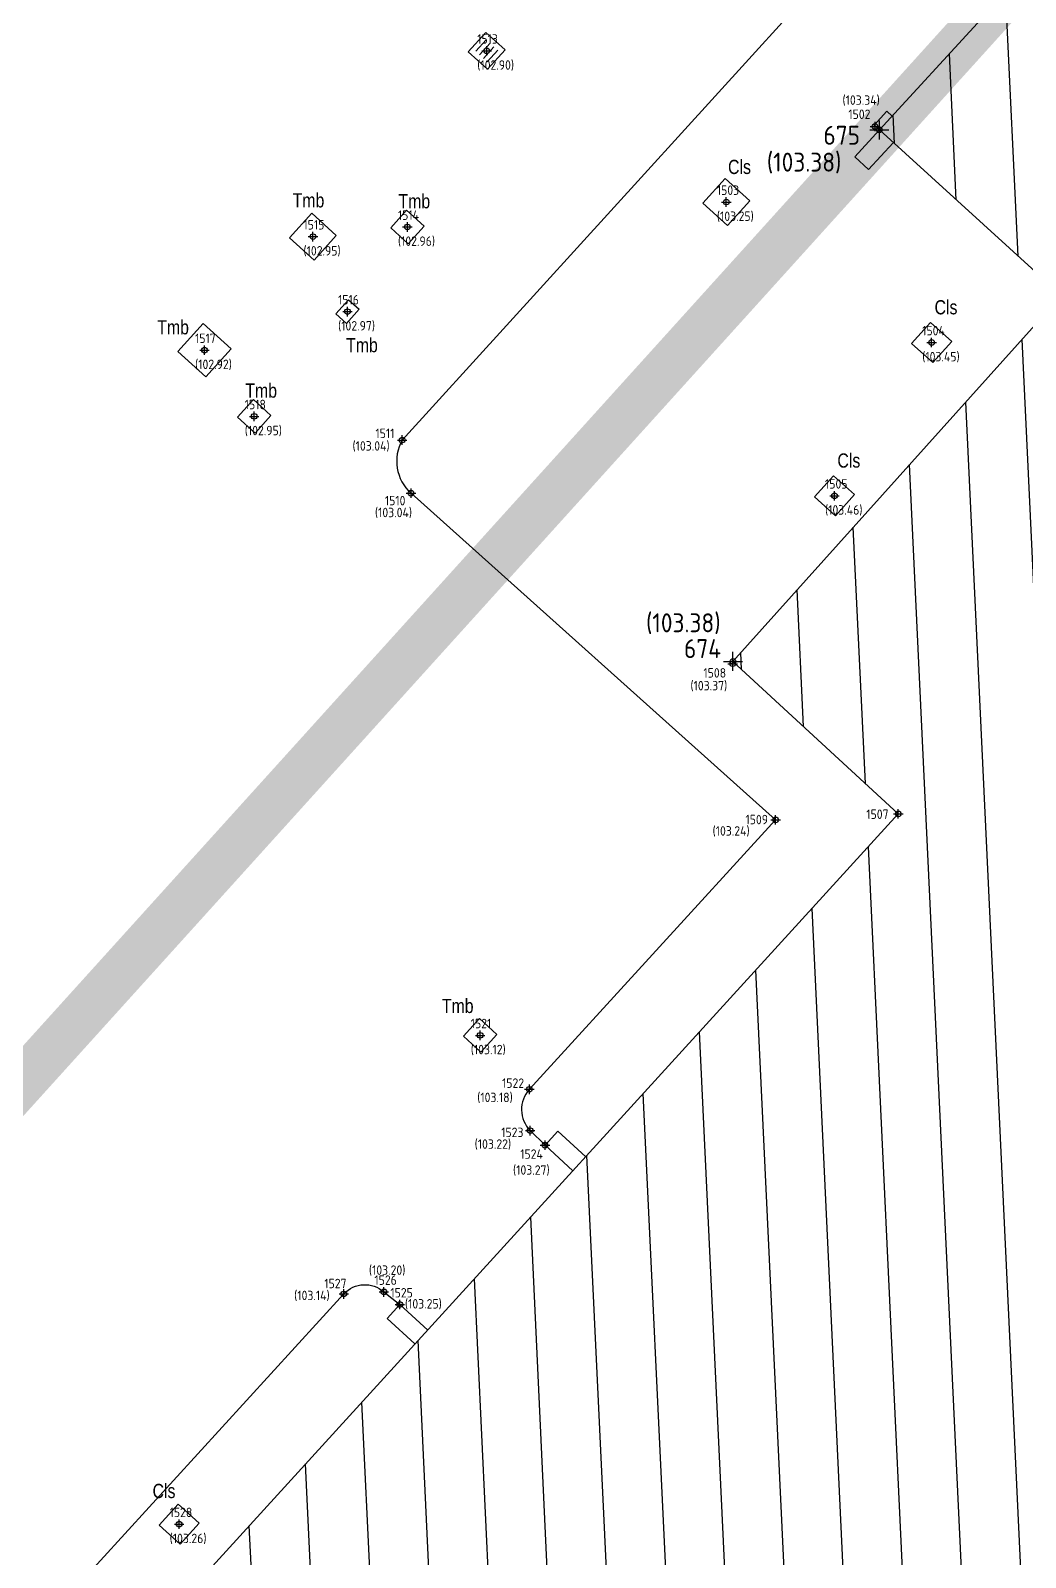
# Model space of a CAD drawing. Extents: x 9555 to 11275, y -8412 to -6382.
# Drawn here: x 10305.8 to 10326.83, y -8019.23 to -7986.96 of the extents above; entities that cross this region are included whole.
import ezdxf
from ezdxf.enums import TextEntityAlignment as Align

# ---------------------------------------------------------------- set-up
doc = ezdxf.new("R2010")
doc.units = 0
doc.header["$MEASUREMENT"] = 0
doc.header["$XCLIPFRAME"] = 2
doc.header["$PDMODE"] = 33
doc.header["$PDSIZE"] = 0.12
doc.linetypes.add('TRATTEGGIATA', pattern=[0.75, 0.5, -0.25])
doc.layers.get('0').update_dxf_attribs({"color": 53, "lineweight": 50})
for name, color, linetype in [('02_CAT', 7, 'Continuous'), ('GEI-Nome_P', 6, 'Continuous'), ('GEI-Punti', 7, 'Continuous'), ('Gei-Punti_3D', 3, 'Continuous'), ('GEI-Quote_P', 3, 'Continuous'), ('GEI-Simboli', 6, 'Continuous'), ('Immagine', 181, 'Continuous'), ('Ril-Aiuola_Retino', 85, 'Continuous'), ('Ril-Fabbr_Retino', 8, 'Continuous'), ('Ril-Strada', 4, 'Continuous'), ('Ril-Tomb_CADITOIA-Chiusino', 5, 'Continuous'), ('Ril-Tomb_CEMENTO-Cls', 5, 'Continuous'), ('Ril-Tombino', 5, 'Continuous')]:
    doc.layers.add(name, color=color, linetype=linetype)
doc.layers.add('Gei-Nome_p(OFF)', color=251, linetype='Continuous', plot=False)
doc.layers.add('Ril-Fabbr', color=9, linetype='Continuous', lineweight=30)
doc.layers.add('x Area Rilievo', color=1, linetype='Continuous', lineweight=15)
doc.styles.add('HELVLA', font='helvl', dxfattribs={"width": 0.8})
doc.styles.get("Standard").update_dxf_attribs({"font": 'isocp.shx'})
picture_1 = doc.add_image_def('image2.png', size_in_pixel=(4950, 3510))
picture_2 = doc.add_image_def('image3.png', size_in_pixel=(3510, 4950))

# ---------------------------------------------------------------- blocks, each defined once
blk = doc.blocks.new('TCa-a')
at = {"layer": 'Ril-Tomb_CADITOIA-Chiusino'}
for p, q in [((-0.15, 0.15), (0.15, 0.15)), ((-0.15, 0.05), (0.15, 0.05)), ((-0.15, -0.05), (0.15, -0.05)), ((-0.15, -0.15), (0.15, -0.15))]:
    blk.add_line(p, q, dxfattribs=at)
blk.add_lwpolyline([(-0.25, -0.25), (0.25, -0.25), (0.25, 0.25), (-0.25, 0.25)], close=True, dxfattribs=at)
blk = doc.blocks.new('-Fgl. 957E Estratto Foglio Intero_PostFR2')
at = {"layer": 'Immagine'}
image = blk.add_image(picture_1, insert=(9917.284, -8422.509), size_in_units=(838.183, 594.348), rotation=0.00109, dxfattribs=at)
image.set_boundary_path([(308.756, 193.629), (4680.161, 3410.458)])
image.dxf.flags = 15
blk = doc.blocks.new('-Fgl. 958 Estratto Foglio Intero_PostFR3')
at = {"layer": 'Immagine'}
image = blk.add_image(picture_2, insert=(9716.786, -8308.175), size_in_units=(1485.814, 2095.379), rotation=-0.001044, dxfattribs=at)
image.set_boundary_path([(486.986, 415.0435), (2987.88, 4584.8433)])
image.dxf.flags = 15
blk = doc.blocks.new('- Fogli_Unione (Estratti_20043_SpostatoComeAll.957E_SuRIL_PostFR1-FR2-FR3 (2021-02-08)')
for name in ['-Fgl. 958 Estratto Foglio Intero_PostFR3', '-Fgl. 957E Estratto Foglio Intero_PostFR2']:
    blk.add_blockref(name, (0, 0))
blk = doc.blocks.new('2493-1_PostFRAZ')
at = {"layer": '02_CAT'}
blk.add_blockref('- Fogli_Unione (Estratti_20043_SpostatoComeAll.957E_SuRIL_PostFR1-FR2-FR3 (2021-02-08)', (2.401, 6.764), dxfattribs=at)

msp = doc.modelspace()

# ---------------------------------------------------------------- hatches: boundary and pattern name
at = {"layer": 'Ril-Aiuola_Retino'}
h = msp.add_hatch(dxfattribs=at)
h.set_pattern_fill('TEXTURE', color=256, scale=2, angle=90, style=0)
h.set_pattern_definition([(90, (-0.96, 1.44), (-1.52, 0.88), [0.08, -1.34, 0.06, -0.58, 0.12, -1.42]), (100, (-1.78, 1.06), (-1.90229523, 0.5378409), [0.14, -0.34, 0.18, -1.06, 0.1, -1.32]), (110, (-1.14, 0.86), (-1.47317502, 0.88980636), [0.16, -1.1, 0.14, -0.82, 0.1, -0.64]), (120, (-1.02, 1.44), (-1.69367912, -0.14646171), [0.1, -0.66, 0.08, -0.98, 0.06, -1.3]), (130, (-1.46, 0.88), (-1.442469036, 0.22557278), [0.08, -0.88, 0.06, -0.56, 0.16, -1.02]), (140, (-0.74, 1.18), (-1.57155663, -0.53498576), [0.04, -0.74, 0.1, -1.22, 0.12, -0.62]), (150, (-0.88, 1.24), (-1.49138439, -0.66315353), [0.1, -0.82, 0.04, -0.96, 0.08, -0.74]), (160, (-0.64, 1.02), (-1.43724565, -0.73261513), [0.06, -0.38, 0.12, -0.64, 0.08, -0.88]), (170, (-1.82, 1.12), (-1.09812967, -1.39043563), [0.14, -0.88, 0.06, -1.04, 0.12, -0.98]), (180, (-0.96, 1.24), (-0.74, -1.76), [0.12, -0.62, 0.08, -1.22, 0.04, -1.24]), (190, (-1.58, 0.92), (-0.96763527, -1.65314306), [0.14, -0.78, 0.12, -0.64, 0.14, -1.46]), (200, (-0.44, 0.78), (-0.54460759, -1.60293561), [0.16, -0.52, 0.08, -1.06, 0.12, -1.16]), (210, (-0.68, 0.24), (-0.18994845, -1.91099963), [0.1, -1.34, 0.12, -0.62, 0.14, -0.82]), (220, (-0.24, 0.68), (-0.47510721, -1.86071845), [0.06, -0.44, 0.08, -0.86, 0.16, -1.12]), (230, (-1.84, 0.08), (0.22803792, -1.47064568), [0.12, -0.72, 0.14, -0.62, 0.08, -0.84]), (240, (-0.12, 1.74), (0.80511506, -1.36549981), [0.08, -0.56, 0.16, -1.24, 0.14, -1.14]), (250, (-1.24, 0.42), (1.08285793, -1.58600716), [0.12, -0.84, 0.1, -0.76, 0.08, -1.22]), (260, (-0.76, 0.54), (1.12748777, -1.43762698), [0.18, -0.66, 0.12, -0.9, 0.16, -0.88])])
edge = h.paths.add_edge_path()
edge.add_line((10259.412, -8036.155), (10258.58, -8032.197))
edge.add_line((10258.58, -8032.197), (10239.684, -8052.804))
edge.add_arc((10242.749, -8046.806), 6.736, 242.9394, 268.5251)
edge.add_arc((10242.603, -8051.457), 2.083, 269.245, 315.7879)
edge.add_line((10244.096, -8052.909), (10259.412, -8036.155))
h.paths.add_polyline_path([(10251.447, -8041.591), (10251.109, -8041.959), (10250.74, -8041.621), (10251.078, -8041.253)], flags=16)
h.paths.add_polyline_path([(10245.366, -8049.14), (10245.661, -8049.41), (10245.39, -8049.705), (10245.095, -8049.435)], flags=16)
h.paths.add_polyline_path([(10244.65, -8049.772), (10245.092, -8050.178), (10244.687, -8050.62), (10244.244, -8050.215)], flags=16)
h.paths.add_polyline_path([(10269.441, -8025.245), (10266.977, -8022.999), (10262.341, -8028.09), (10266.226, -8028.752)])
edge = h.paths.add_edge_path()
edge.add_line((10271.388, -8020.3), (10261.139, -8010.739))
edge.add_line((10261.139, -8010.739), (10259.425, -8012.59))
edge.add_line((10259.425, -8012.59), (10271.136, -8023.438))
edge.add_arc((10269.751, -8021.748), 2.186, 309.3456, 401.473)
edge = h.paths.add_edge_path(flags=16)
edge.add_arc((10267.614, -8017.747), 0.0997, 0, 360)
edge = h.paths.add_edge_path(flags=17)
edge.add_arc((10255.088, -8012.547), 5.501, 56.9025, 77.9168)
edge.add_arc((10254.218, -8016.742), 9.785, 78.0771, 113.6808)
edge.add_line((10250.288, -8007.78), (10254.967, -8012.046))
edge.add_line((10254.967, -8012.046), (10256.742, -8010.105))
edge.add_line((10256.742, -8010.105), (10258.471, -8011.706))
edge.add_line((10258.471, -8011.706), (10260.199, -8009.84))
edge.add_line((10260.199, -8009.84), (10258.092, -8007.938))
h.paths.add_polyline_path([(10256.146, -8008.484), (10255.843, -8008.817), (10255.51, -8008.513), (10255.813, -8008.181)], flags=16)
edge = h.paths.add_edge_path()
edge.add_line((10298.967, -7983.808), (10298.738, -7984.06))
edge.add_line((10298.738, -7984.06), (10298.664, -7983.992))
edge.add_line((10298.664, -7983.992), (10292.912, -7990.377))
edge.add_line((10292.912, -7990.377), (10292.765, -7990.243))
edge.add_arc((10292.597, -7990.428), 0.25, 0, 47.8061, ccw=False)
edge.add_arc((10292.597, -7990.428), 0.25, 329.4094, 360, ccw=False)
edge.add_line((10292.812, -7990.556), (10297.291, -7994.822))
edge.add_line((10297.291, -7994.822), (10303.543, -7987.959))
edge.add_line((10303.543, -7987.959), (10298.967, -7983.808))
h.paths.add_polyline_path([(10299.539, -7989.409), (10300.856, -7990.634), (10299.543, -7992.025), (10298.237, -7990.809)], flags=16)
h.paths.add_polyline_path([(10321.783, -7967.974), (10317.067, -7963.766), (10301.474, -7980.912), (10301.547, -7980.979), (10301.318, -7981.23), (10305.91, -7985.369)])
edge = h.paths.add_edge_path()
edge.add_line((10265.277, -8002.447), (10265.209, -8002.52))
edge.add_line((10265.209, -8002.52), (10264.769, -8002.112))
edge.add_line((10264.769, -8002.112), (10261.848, -7999.404))
edge.add_line((10261.848, -7999.404), (10261.408, -7998.997))
edge.add_line((10261.408, -7998.997), (10261.476, -7998.923))
edge.add_line((10261.476, -7998.923), (10203.356, -7945.796))
edge.add_line((10203.356, -7945.796), (10203.086, -7946.743))
edge.add_line((10203.086, -7946.743), (10229.533, -7971.164))
edge.add_line((10229.533, -7971.164), (10245.964, -7986.219))
edge.add_line((10245.964, -7986.219), (10278.103, -8015.665))
edge.add_line((10278.103, -8015.665), (10286.373, -8006.762))
edge.add_line((10286.373, -8006.762), (10294.32, -7998.079))
edge.add_line((10294.32, -7998.079), (10289.941, -7993.688))
edge.add_arc((10289.793, -7993.486), 0.25, 227.8061, 306.1824, ccw=False)
edge.add_line((10289.625, -7993.671), (10289.772, -7993.804))
edge.add_line((10289.772, -7993.804), (10274.261, -8010.621))
edge.add_line((10274.261, -8010.621), (10273.965, -8010.352))
edge.add_line((10273.965, -8010.352), (10265.277, -8002.447))
edge = h.paths.add_edge_path(flags=16)
edge.add_arc((10242.302, -7981.911), 0.275, 0, 360)
edge = h.paths.add_edge_path(flags=17)
edge.add_line((10245.063, -7987.204), (10228.629, -7972.147))
edge.add_line((10228.629, -7972.147), (10203.796, -7949.214))
edge.add_arc((10217.172, -7941.37), 15.506, 210.3867, 217.4529)
edge.add_arc((10284.775, -7889.585), 100.664, 217.45291, 226.92031)
edge.add_line((10216.02, -7963.11), (10256.194, -7999.736))
edge.add_arc((10258.521, -7997.012), 3.583, 229.4939, 286.5396)
edge.add_line((10259.541, -8000.447), (10245.063, -7987.204))
edge = h.paths.add_edge_path(flags=16)
edge.add_arc((10253.58, -7995.958), 0.0997, 0, 360)
edge = h.paths.add_edge_path(flags=16)
edge.add_arc((10239.705, -7983.99), 0.35, 0, 360)
edge = h.paths.add_edge_path(flags=16)
edge.add_arc((10235.478, -7979.727), 0.15, 0, 360)
edge = h.paths.add_edge_path(flags=16)
edge.add_arc((10226.397, -7971.227), 0.225, 0, 360)
edge = h.paths.add_edge_path()
edge.add_arc((10267.197, -8005.311), 3.293, 165.3934, 214.5854)
edge.add_line((10264.485, -8007.18), (10274.383, -8016.541))
edge.add_arc((10275.946, -8013.899), 3.069, 239.3866, 294.7973)
edge.add_line((10277.233, -8016.685), (10264.01, -8004.48))
edge = h.paths.add_edge_path(flags=16)
edge.add_arc((10283.226, -8008.306), 0.6, 0, 360)
edge = h.paths.add_edge_path(flags=16)
edge.add_arc((10287.244, -8003.766), 0.6, 0, 360)
edge = h.paths.add_edge_path(flags=16)
edge.add_arc((10291.381, -7999.305), 0.6, 0, 360)
edge = h.paths.add_edge_path(flags=16)
edge.add_arc((10279.209, -8012.596), 0.6, 0, 360)
edge = h.paths.add_edge_path(flags=16)
edge.add_arc((10297.523, -7992.39), 0.6, 0, 360)
edge = h.paths.add_edge_path(flags=16)
edge.add_arc((10301.119, -7988.404), 0.6, 0, 360)
edge = h.paths.add_edge_path(flags=16)
edge.add_arc((10306.932, -7982.266), 0.6, 0, 360)
edge = h.paths.add_edge_path(flags=16)
edge.add_arc((10311.158, -7977.496), 0.6, 0, 360)
edge = h.paths.add_edge_path(flags=16)
edge.add_arc((10314.631, -7973.577), 0.6, 0, 360)
edge = h.paths.add_edge_path(flags=16)
edge.add_arc((10318.126, -7969.779), 0.6, 0, 360)
edge = h.paths.add_edge_path(flags=16)
edge.add_arc((10271.227, -8021.324), 0.6, 0, 360)
edge = h.paths.add_edge_path(flags=16)
edge.add_arc((10269.36, -8020.259), 0.6, 0, 360)
edge = h.paths.add_edge_path(flags=16)
edge.add_arc((10266.486, -8018.28), 0.6, 0, 360)
edge = h.paths.add_edge_path(flags=16)
edge.add_arc((10264.35, -8016.074), 0.6, 0, 360)
edge = h.paths.add_edge_path(flags=16)
edge.add_arc((10261.819, -8013.684), 0.6, 0, 360)
edge = h.paths.add_edge_path(flags=16)
edge.add_arc((10267.109, -8026.531), 0.6, 0, 360)
edge = h.paths.add_edge_path(flags=16)
edge.add_arc((10257.404, -8037.193), 0.6, 0, 360)
edge = h.paths.add_edge_path(flags=16)
edge.add_arc((10254.365, -8039.794), 0.6, 0, 360)
edge = h.paths.add_edge_path(flags=16)
edge.add_arc((10251.861, -8043.163), 0.6, 0, 360)
edge = h.paths.add_edge_path(flags=16)
edge.add_arc((10249.294, -8046.035), 0.6, 0, 360)
edge = h.paths.add_edge_path(flags=16)
edge.add_arc((10246.43, -8048.732), 0.6, 0, 360)
edge = h.paths.add_edge_path(flags=16)
edge.add_arc((10243.91, -8051.959), 0.6, 0, 360)
edge = h.paths.add_edge_path(flags=16)
edge.add_arc((10215.129, -7960.564), 0.0997, 0, 360)
edge = h.paths.add_edge_path(flags=16)
edge.add_arc((10232.68, -7976.833), 0.0997, 0, 360)
h.paths.add_polyline_path([(10309.344, -7979.167), (10309.838, -7979.582), (10308.79, -7980.78), (10308.305, -7980.356)], flags=16)
h.paths.add_polyline_path([(10310.819, -7971.025), (10311.278, -7971.412), (10310.874, -7971.89), (10310.415, -7971.503)], flags=16)
h.paths.add_polyline_path([(10320.934, -7967.544), (10321.416, -7967.972), (10320.336, -7969.142), (10319.863, -7968.704)], flags=16)
h.paths.add_polyline_path([(10253.409, -7996.504), (10253.173, -7996.762), (10252.914, -7996.527), (10253.15, -7996.268)], flags=16)
h.paths.add_polyline_path([(10274.479, -8011.144), (10274.183, -8010.874), (10273.813, -8011.281), (10274.109, -8011.55)], flags=16)
h.paths.add_polyline_path([(10274.51, -8010.548), (10275.024, -8011.023), (10275.499, -8010.508), (10274.984, -8010.034)], flags=16)
h.paths.add_polyline_path([(10310.453, -7978.784), (10310.157, -7978.515), (10309.787, -7978.922), (10310.083, -7979.191)], flags=16)
h.paths.add_polyline_path([(10311.015, -7979.556), (10310.719, -7979.287), (10310.349, -7979.694), (10310.645, -7979.963)], flags=16)
h.paths.add_polyline_path([(10310.776, -7972.084), (10311.22, -7972.488), (10311.624, -7972.044), (10311.18, -7971.64)], flags=16)
h.paths.add_polyline_path([(10309.729, -7972.048), (10310.247, -7972.519), (10310.718, -7972.002), (10310.2, -7971.531)], flags=16)
at = {"layer": 'Ril-Fabbr_Retino'}
h = msp.add_hatch(dxfattribs=at)
h.set_pattern_fill('ANSI31', color=256, scale=10, angle=47.7, style=2)
edge = h.paths.add_edge_path()
edge.add_line((10305.386, -8054.479), (10290.308, -8040.666))
edge.add_line((10290.308, -8040.666), (10263.029, -8070.6))
edge.add_line((10263.029, -8070.6), (10259.523, -8067.448))
edge.add_line((10259.523, -8067.448), (10252.452, -8075.052))
edge.add_line((10252.452, -8075.052), (10248.671, -8071.632))
edge.add_line((10248.671, -8071.632), (10237.968, -8083.327))
edge.add_line((10237.968, -8083.327), (10271.854, -8114.233))
edge.add_line((10271.854, -8114.233), (10368.885, -8009.057))
edge.add_line((10368.885, -8009.057), (10334.494, -7977.361))
edge.add_line((10334.494, -7977.361), (10323.743, -7989.061))
edge.add_line((10323.743, -7989.061), (10327.592, -7992.561))
edge.add_line((10327.592, -7992.561), (10320.648, -8000.292))
edge.add_line((10320.648, -8000.292), (10324.144, -8003.516))
edge.add_line((10324.144, -8003.516), (10296.805, -8033.49))
edge.add_line((10296.805, -8033.49), (10312.054, -8047.115))
edge.add_line((10305.364, -8054.458), (10310.811, -8048.501))
edge.add_line((10310.811, -8048.501), (10312.054, -8047.115))

# ---------------------------------------------------------------- linework, layer by layer
at = {"layer": 'Gei-Nome_p(OFF)'}
msp.add_point((10320.642, -8000.342), dxfattribs=at)
at = {"layer": 'GEI-Punti'}
for p in [(10315.442, -7987.389), (10323.652, -7988.988), (10323.743, -7989.061), (10320.508, -7990.585), (10311.769, -7991.316), (10313.765, -7991.112), (10312.5, -7992.901), (10324.849, -7993.553), (10309.477, -7993.715), (10310.527, -7995.114), (10313.656, -7995.615), (10313.842, -7996.738), (10322.795, -7996.792), (10320.648, -8000.292), (10321.55, -8003.642), (10324.144, -8003.516), (10315.305, -8008.196), (10316.344, -8009.337), (10316.363, -8010.21), (10316.675, -8010.518), (10312.422, -8013.662), (10313.269, -8013.619), (10313.606, -8013.886), (10308.94, -8018.528)]:
    msp.add_point(p, dxfattribs=at)
at = {"layer": 'Gei-Punti_3D'}
for p in [(10315.442, -7987.389, 102.897), (10323.652, -7988.988, 103.341), (10323.743, -7989.061, 103.383), (10320.508, -7990.585, 103.25), (10311.769, -7991.316, 102.95), (10313.765, -7991.112, 102.962), (10312.5, -7992.901, 102.969), (10324.849, -7993.553, 103.453), (10309.477, -7993.715, 102.92), (10310.527, -7995.114, 102.948), (10313.656, -7995.615, 103.037), (10313.842, -7996.738, 103.039), (10322.795, -7996.792, 103.46), (10320.642, -8000.342, 103.366), (10320.648, -8000.292, 103.379), (10321.55, -8003.642, 103.236), (10315.305, -8008.196, 103.123), (10316.344, -8009.337, 103.179), (10316.363, -8010.21, 103.224), (10316.675, -8010.518, 103.268), (10312.422, -8013.662, 103.142), (10313.269, -8013.619, 103.199), (10313.606, -8013.886, 103.249), (10308.94, -8018.528, 103.262)]:
    msp.add_point(p, dxfattribs=at)
at = {"layer": 'GEI-Simboli'}
for p, q in [((10315.342, -7987.389), (10315.542, -7987.389)), ((10315.442, -7987.489), (10315.442, -7987.289)), ((10323.543, -7989.061), (10323.943, -7989.061)), ((10323.552, -7988.988), (10323.752, -7988.988)), ((10323.652, -7989.088), (10323.652, -7988.888)), ((10323.743, -7989.261), (10323.743, -7988.861)), ((10320.408, -7990.585), (10320.608, -7990.585)), ((10320.508, -7990.685), (10320.508, -7990.485)), ((10313.765, -7991.212), (10313.765, -7991.012)), ((10311.668, -7991.316), (10311.869, -7991.316)), ((10311.769, -7991.416), (10311.769, -7991.216)), ((10313.665, -7991.112), (10313.865, -7991.112)), ((10312.4, -7992.901), (10312.6, -7992.901)), ((10312.5, -7993.001), (10312.5, -7992.801)), ((10309.477, -7993.815), (10309.477, -7993.615)), ((10324.749, -7993.553), (10324.949, -7993.553)), ((10324.849, -7993.653), (10324.849, -7993.453)), ((10309.377, -7993.715), (10309.577, -7993.715)), ((10310.427, -7995.114), (10310.627, -7995.114)), ((10310.527, -7995.214), (10310.527, -7995.014)), ((10313.656, -7995.715), (10313.656, -7995.515)), ((10313.557, -7995.615), (10313.756, -7995.615)), ((10313.742, -7996.738), (10313.942, -7996.738)), ((10313.842, -7996.838), (10313.842, -7996.638)), ((10322.695, -7996.792), (10322.895, -7996.792)), ((10322.795, -7996.892), (10322.795, -7996.692)), ((10320.448, -8000.292), (10320.848, -8000.292)), ((10320.542, -8000.342), (10320.742, -8000.342)), ((10320.642, -8000.442), (10320.642, -8000.242)), ((10320.648, -8000.493), (10320.648, -8000.092)), ((10321.55, -8003.742), (10321.55, -8003.542)), ((10324.044, -8003.516), (10324.244, -8003.516)), ((10324.144, -8003.616), (10324.144, -8003.416)), ((10321.45, -8003.642), (10321.65, -8003.642)), ((10315.305, -8008.296), (10315.305, -8008.096)), ((10315.205, -8008.196), (10315.405, -8008.196)), ((10316.244, -8009.337), (10316.444, -8009.337)), ((10316.344, -8009.437), (10316.344, -8009.237)), ((10316.263, -8010.21), (10316.463, -8010.21)), ((10316.363, -8010.31), (10316.363, -8010.11)), ((10316.575, -8010.518), (10316.775, -8010.518)), ((10316.675, -8010.618), (10316.675, -8010.418)), ((10312.422, -8013.762), (10312.422, -8013.562)), ((10313.169, -8013.619), (10313.369, -8013.619)), ((10313.269, -8013.719), (10313.269, -8013.519)), ((10312.322, -8013.662), (10312.522, -8013.662)), ((10313.506, -8013.886), (10313.706, -8013.886)), ((10313.606, -8013.986), (10313.606, -8013.787)), ((10308.94, -8018.628), (10308.94, -8018.428)), ((10308.84, -8018.528), (10309.04, -8018.528))]:
    msp.add_line(p, q, dxfattribs=at)
at = {"layer": 'Ril-Fabbr'}
msp.add_lwpolyline([(10305.386, -8054.479), (10290.308, -8040.666), (10263.029, -8070.6), (10259.523, -8067.448), (10252.452, -8075.052), (10248.671, -8071.632), (10237.968, -8083.327), (10271.854, -8114.233), (10368.885, -8009.057), (10334.494, -7977.361), (10323.743, -7989.061), (10327.592, -7992.561), (10320.648, -8000.292), (10324.144, -8003.516), (10296.805, -8033.49), (10312.054, -8047.115)], dxfattribs=at)
at = {"layer": 'Ril-Fabbr', "color": 7}
for points in [[(10323.743, -7989.061), (10323.632, -7988.96), (10323.903, -7988.665), (10324.013, -7988.767)], [(10324.037, -7989.332), (10323.516, -7989.899), (10323.222, -7989.628), (10323.743, -7989.061)], [(10317.266, -8011.057), (10316.675, -8010.518), (10316.945, -8010.222), (10317.536, -8010.761)], [(10313.925, -8014.719), (10313.336, -8014.182), (10313.606, -8013.886), (10314.195, -8014.424)]]:
    msp.add_lwpolyline(points, dxfattribs=at)
at = {"layer": 'Ril-Strada'}
for points in [[(10327.478, -7984.803), (10325.826, -7983.329, 0.358573), (10324.681, -7983.495), (10313.656, -7995.615, 0.352121), (10313.842, -7996.738), (10321.55, -8003.642), (10316.344, -8009.337, 0.400966), (10316.363, -8010.21), (10316.675, -8010.518)], [(10306.546, -8021.59), (10306.205, -8021.269, -0.356634), (10306.251, -8020.425), (10312.422, -8013.662, -0.410835), (10313.269, -8013.619), (10313.606, -8013.886)]]:
    msp.add_lwpolyline(points, format="xyb", dxfattribs=at)
at = {"layer": 'Ril-Tomb_CEMENTO-Cls'}
for points in [[(10320.013, -7990.612), (10320.534, -7991.08), (10321.002, -7990.559), (10320.481, -7990.091)], [(10324.425, -7993.576), (10324.871, -7993.977), (10325.272, -7993.531), (10324.826, -7993.13)], [(10322.371, -7996.815), (10322.818, -7997.216), (10323.219, -7996.769), (10322.772, -7996.368)], [(10308.516, -8018.547), (10308.959, -8018.952), (10309.363, -8018.509), (10308.92, -8018.104)]]:
    msp.add_lwpolyline(points, close=True, dxfattribs=at)
at = {"layer": 'Ril-Tombino'}
for points in [[(10311.274, -7991.34), (10311.792, -7991.811), (10312.263, -7991.293), (10311.745, -7990.822)], [(10313.412, -7991.129), (10313.782, -7991.465), (10314.118, -7991.095), (10313.749, -7990.759)], [(10312.52, -7992.652), (10312.744, -7992.851), (10312.479, -7993.15), (10312.254, -7992.951)], [(10308.912, -7993.742), (10309.504, -7994.28), (10310.042, -7993.688), (10309.45, -7993.15)], [(10310.174, -7995.13), (10310.544, -7995.467), (10310.88, -7995.097), (10310.51, -7994.761)], [(10314.952, -8008.211), (10315.321, -8008.549), (10315.659, -8008.181), (10315.29, -8007.843)]]:
    msp.add_lwpolyline(points, close=True, dxfattribs=at)
at = {"layer": 'x Area Rilievo', "linetype": 'TRATTEGGIATA', "lineweight": 0, "ltscale": 10, "const_width": 1}
msp.add_lwpolyline([(10561.071, -7840.391), (10415.946, -7709.147), (10326.96, -7738.791), (10288.996, -7748.932), (10283.895, -7766.399), (10280.736, -7779.083), (10263.249, -7802.296), (10149.988, -7927.536), (10182.712, -7957.129), (10084.037, -8066.241), (10054.064, -8039.135), (10024.505, -8071.821), (10019.775, -8077.051), (10070.409, -8122.842), (10149.878, -8034.968), (10222.804, -8100.918), (10229.342, -8093.529), (10229.342, -8093.529), (10397.888, -7907.157), (10402.978, -7911.76), (10454.44, -7958.3)], close=True, dxfattribs=at)

# ---------------------------------------------------------------- block references
at = {"layer": '02_CAT'}
msp.add_blockref('2493-1_PostFRAZ', (0, 0), dxfattribs=at)
at = {"layer": 'Ril-Tomb_CADITOIA-Chiusino', "xscale": 1.1, "yscale": 1.1, "zscale": 1.1, "rotation": 227.701713931509}
msp.add_blockref('TCa-a', (10315.442, -7987.389), dxfattribs=at)

# ---------------------------------------------------------------- texts
at = {"layer": 'GEI-Nome_P'}
for s, height, p in [('1513', 0.2, (10315.242, -7987.239)), ('1502', 0.2, (10323.088, -7988.83)), ('675', 0.4, (10322.561, -7989.374)), ('1503', 0.2, (10320.308, -7990.435)), ('1515', 0.2, (10311.568, -7991.166)), ('1514', 0.2, (10313.565, -7990.962)), ('1516', 0.2, (10312.3, -7992.751)), ('1504', 0.2, (10324.649, -7993.403)), ('1517', 0.2, (10309.277, -7993.565)), ('1518', 0.2, (10310.327, -7994.964)), ('1511', 0.2, (10313.09, -7995.573)), ('1505', 0.2, (10322.595, -7996.642)), ('1510', 0.2, (10313.29, -7996.995)), ('674', 0.4, (10319.613, -8000.223)), ('1508', 0.2, (10320.024, -8000.636)), ('1509', 0.2, (10320.913, -8003.735)), ('1507', 0.2, (10323.468, -8003.623)), ('1521', 0.2, (10315.105, -8008.046)), ('1522', 0.2, (10315.767, -8009.306)), ('1523', 0.2, (10315.749, -8010.346)), ('1524', 0.2, (10316.151, -8010.806)), ('1526', 0.2, (10313.069, -8013.469)), ('1527', 0.2, (10312.009, -8013.541)), ('1525', 0.2, (10313.406, -8013.736)), ('1528', 0.2, (10308.739, -8018.378))]:
    msp.add_text(s, height=height, dxfattribs=at).set_placement(p)
at = {"layer": 'GEI-Quote_P'}
for s, height, p in [('(102.90)', 0.2, (10315.242, -7987.789)), ('(103.34)', 0.2, (10322.964, -7988.531)), ('(103.38)', 0.4, (10321.364, -7989.942)), ('(103.25)', 0.2, (10320.308, -7990.985)), ('(102.96)', 0.2, (10313.565, -7991.512)), ('(102.95)', 0.2, (10311.568, -7991.716)), ('(102.97)', 0.2, (10312.3, -7993.301)), ('(102.92)', 0.2, (10309.277, -7994.115)), ('(103.45)', 0.2, (10324.649, -7993.953)), ('(102.95)', 0.2, (10310.327, -7995.514)), ('(103.04)', 0.2, (10312.605, -7995.839)), ('(103.04)', 0.2, (10313.079, -7997.246)), ('(103.46)', 0.2, (10322.595, -7997.192)), ('(103.38)', 0.4, (10318.81, -7999.678)), ('(103.37)', 0.2, (10319.749, -8000.906)), ('(103.24)', 0.2, (10320.217, -8003.976)), ('(103.12)', 0.2, (10315.105, -8008.596)), ('(103.18)', 0.2, (10315.241, -8009.608)), ('(103.22)', 0.2, (10315.187, -8010.594)), ('(103.27)', 0.2, (10315.998, -8011.142)), ('(103.20)', 0.2, (10312.951, -8013.258)), ('(103.14)', 0.2, (10311.371, -8013.793)), ('(103.25)', 0.2, (10313.713, -8013.97)), ('(103.26)', 0.2, (10308.739, -8018.928))]:
    msp.add_text(s, height=height, dxfattribs=at).set_placement(p)
at = {"layer": 'Ril-Tomb_CEMENTO-Cls', "style": 'HELVLA', "width": 0.8}
for p in [(10320.786, -7989.837), (10325.152, -7992.803), (10323.098, -7996.042), (10308.62, -8017.82)]:
    msp.add_text('Cls', height=0.3, rotation=359.983, dxfattribs=at).set_placement(p, align=Align.MIDDLE)
at = {"layer": 'Ril-Tombino', "style": 'HELVLA', "width": 0.8}
for p in [(10311.674, -7990.543), (10313.912, -7990.562), (10308.812, -7993.226), (10312.805, -7993.603), (10310.674, -7994.564), (10314.829, -8007.569)]:
    msp.add_text('Tmb', height=0.3, dxfattribs=at).set_placement(p, align=Align.MIDDLE)

doc.saveas('drawing.dxf')
